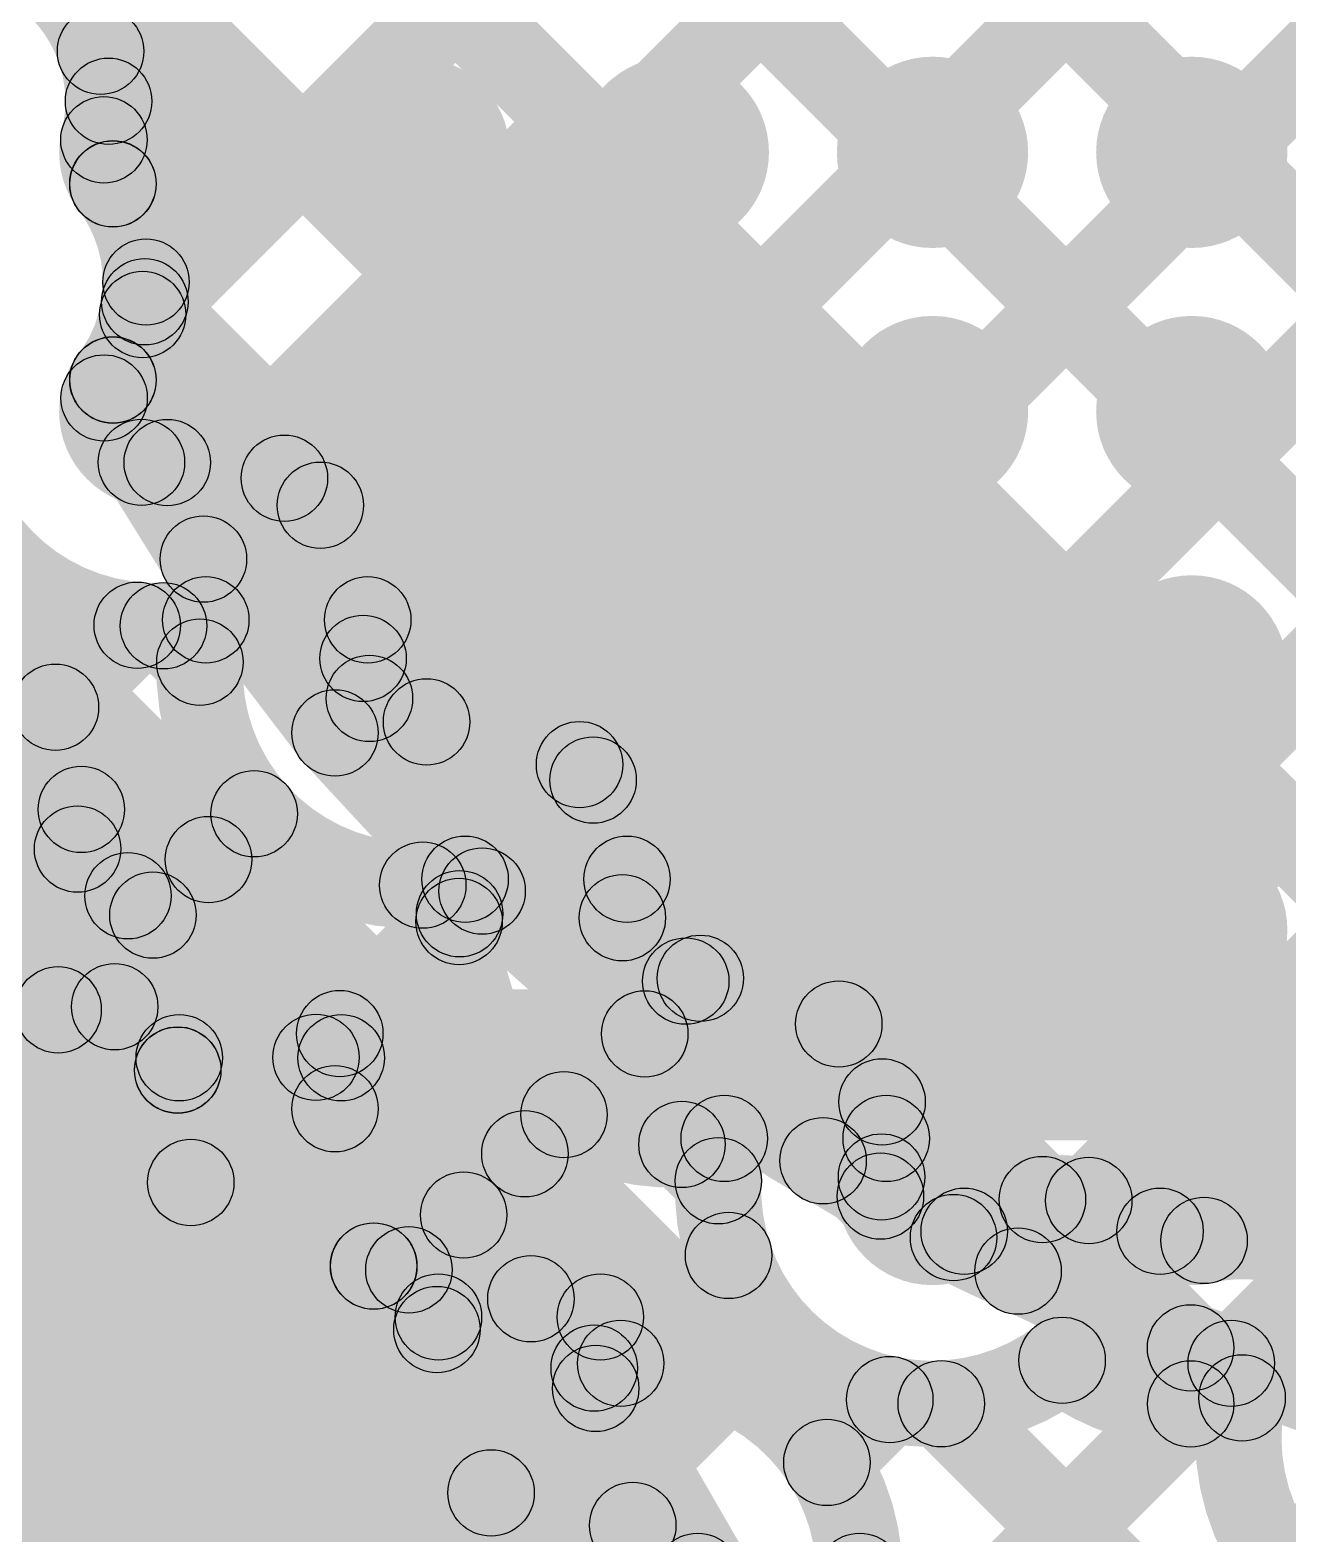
# Model space of a CAD drawing. Header units: millimetres. Extents: x -0.28 to 3.03, y -0.05 to 3.12.
# Drawn here: x 1.1991 to 1.3156, y 1.374 to 1.5133 of the extents above; entities that cross this region are included whole.
import ezdxf

# ---------------------------------------------------------------- set-up
doc = ezdxf.new("R2010")
doc.units = ezdxf.units.MM
doc.header["$MEASUREMENT"] = 0
for name, color, linetype in [('BottomLayer', 5, 'Continuous'), ('BottomPaste', 16, 'Continuous'), ('BottomSolder', 6, 'Continuous'), ('TopLayer', 1, 'Continuous'), ('TopOverlay', 2, 'Continuous'), ('ViaHoleLayer', 16, 'Continuous')]:
    doc.layers.add(name, color=color, linetype=linetype)

# ---------------------------------------------------------------- blocks, each defined once
blk = doc.blocks.new('2835_LED_B_9')
at = {"layer": 'BottomLayer'}
for points in [[(-0.06722, 0.04606), (-0.02037, 0.04606), (-0.02037, -0.04606), (-0.06722, -0.04606)], [(-0.00069, 0.04606), (0.08829, 0.04606), (0.08829, -0.04606), (-0.00069, -0.04606)]]:
    blk.add_hatch(color=5, dxfattribs=at).paths.add_polyline_path(points)
at = {"layer": 'BottomPaste'}
for points in [[(-0.06722, 0.04606), (-0.02037, 0.04606), (-0.02037, -0.04606), (-0.06722, -0.04606)], [(-0.00069, 0.04606), (0.08829, 0.04606), (0.08829, -0.04606), (-0.00069, -0.04606)]]:
    blk.add_hatch(color=16, dxfattribs=at).paths.add_polyline_path(points)
at = {"layer": 'BottomSolder'}
for points in [[(-0.07122, 0.05006), (-0.01637, 0.05006), (-0.01637, -0.05006), (-0.07122, -0.05006)], [(-0.00469, 0.05006), (0.09229, 0.05006), (0.09229, -0.05006), (-0.00469, -0.05006)]]:
    blk.add_hatch(color=6, dxfattribs=at).paths.add_polyline_path(points)

msp = doc.modelspace()

# ---------------------------------------------------------------- hatches: boundary and pattern name
at = {"layer": 'BottomLayer'}
for points in [[(1.20848, 1.50849), (1.20282, 1.51414), (1.43802, 1.74933), (1.44367, 1.74368)], [(1.21238, 1.4841), (1.20672, 1.48976), (1.46179, 1.74483), (1.46745, 1.73917)], [(1.21801, 1.46145), (1.21236, 1.46711), (1.48754, 1.74229), (1.49319, 1.73663)], [(1.2302, 1.44535), (1.22454, 1.45101), (1.50364, 1.7301), (1.50929, 1.72444)], [(1.2302, 1.44535), (1.22454, 1.45101), (1.50364, 1.7301), (1.50929, 1.72444)], [(1.24383, 1.4307), (1.23817, 1.43635), (1.51829, 1.71647), (1.52395, 1.71081)], [(1.25889, 1.41748), (1.25324, 1.42313), (1.53151, 1.70141), (1.53717, 1.69575)], [(1.27542, 1.40572), (1.26976, 1.41137), (1.54327, 1.68488), (1.54892, 1.67922)], [(1.29348, 1.3955), (1.28783, 1.40115), (1.54527, 1.6586), (1.55093, 1.65294)], [(1.31323, 1.38696), (1.30757, 1.39262), (1.55097, 1.63601), (1.55662, 1.63035)], [(1.18412, 1.62122), (1.18978, 1.62687), (1.43029, 1.38636), (1.42463, 1.3807)], [(1.17964, 1.59741), (1.1853, 1.60306), (1.40648, 1.38188), (1.40082, 1.37623)], [(1.17927, 1.5695), (1.18492, 1.57516), (1.37709, 1.38299), (1.37143, 1.37734)], [(1.1828, 1.53769), (1.18845, 1.54334), (1.34694, 1.38485), (1.34129, 1.3792)], [(1.20692, 1.48528), (1.21257, 1.49094), (1.30946, 1.39405), (1.30381, 1.38839)], [(1.11614, 1.46292), (1.1218, 1.46858), (1.28724, 1.30314), (1.28158, 1.29748)], [(1.16824, 1.43911), (1.17389, 1.44477), (1.27937, 1.33929), (1.27372, 1.33363)], [(1.20536, 1.43027), (1.21101, 1.43593), (1.24835, 1.3986), (1.24269, 1.39294)], [(0.94216, 1.15731), (0.9365, 1.16297), (1.20767, 1.43414), (1.21333, 1.42848)], [(0.95822, 1.14509), (0.95256, 1.15074), (1.22278, 1.42096), (1.22844, 1.41531)], [(0.95822, 1.14509), (0.95256, 1.15074), (1.22278, 1.42096), (1.22844, 1.41531)], [(0.96623, 1.12482), (0.96058, 1.13047), (1.23646, 1.40635), (1.24211, 1.4007)], [(0.98692, 1.11722), (0.98127, 1.12288), (1.24869, 1.3903), (1.25434, 1.38464)], [(1.31224, 1.35573), (1.30376, 1.36422), (1.32667, 1.38713), (1.33516, 1.37865)]]:
    msp.add_hatch(color=5, dxfattribs=at).paths.add_polyline_path(points)
h = msp.add_hatch(color=5, dxfattribs=at)
edge = h.paths.add_edge_path()
edge.add_arc((1.20565, 1.51131), 0.004, 0, 360)
h = msp.add_hatch(color=5, dxfattribs=at)
edge = h.paths.add_edge_path()
edge.add_arc((1.21067, 1.50195), 0.00886, 0, 360)
h = msp.add_hatch(color=5, dxfattribs=at)
edge = h.paths.add_edge_path()
edge.add_arc((1.20639, 1.50668), 0.004, 0, 360)
h = msp.add_hatch(color=5, dxfattribs=at)
edge = h.paths.add_edge_path()
edge.add_arc((1.20639, 1.50668), 0.004, 0, 360)
h = msp.add_hatch(color=5, dxfattribs=at)
edge = h.paths.add_edge_path()
edge.add_arc((1.20639, 1.50668), 0.004, 0, 360)
h = msp.add_hatch(color=5, dxfattribs=at)
edge = h.paths.add_edge_path()
edge.add_arc((1.20639, 1.50668), 0.004, 0, 360)
h = msp.add_hatch(color=5, dxfattribs=at)
edge = h.paths.add_edge_path()
edge.add_arc((1.23469, 1.50195), 0.00886, 0, 360)
h = msp.add_hatch(color=5, dxfattribs=at)
edge = h.paths.add_edge_path()
edge.add_arc((1.25871, 1.50195), 0.00886, 0, 360)
h = msp.add_hatch(color=5, dxfattribs=at)
edge = h.paths.add_edge_path()
edge.add_arc((1.28272, 1.50195), 0.00886, 0, 360)
h = msp.add_hatch(color=5, dxfattribs=at)
edge = h.paths.add_edge_path()
edge.add_arc((1.30674, 1.50195), 0.00886, 0, 360)
h = msp.add_hatch(color=5, dxfattribs=at)
edge = h.paths.add_edge_path()
edge.add_arc((1.20596, 1.50311), 0.004, 0, 360)
h = msp.add_hatch(color=5, dxfattribs=at)
edge = h.paths.add_edge_path()
edge.add_arc((1.20596, 1.50311), 0.004, 0, 360)
h = msp.add_hatch(color=5, dxfattribs=at)
edge = h.paths.add_edge_path()
edge.add_arc((1.20596, 1.50311), 0.004, 0, 360)
h = msp.add_hatch(color=5, dxfattribs=at)
edge = h.paths.add_edge_path()
edge.add_arc((1.20679, 1.49904), 0.004, 0, 360)
h = msp.add_hatch(color=5, dxfattribs=at)
edge = h.paths.add_edge_path()
edge.add_arc((1.20679, 1.49904), 0.004, 0, 360)
h = msp.add_hatch(color=5, dxfattribs=at)
edge = h.paths.add_edge_path()
edge.add_arc((1.2068, 1.49902), 0.004, 0, 360)
h = msp.add_hatch(color=5, dxfattribs=at)
edge = h.paths.add_edge_path()
edge.add_arc((1.20986, 1.48994), 0.004, 0, 360)
h = msp.add_hatch(color=5, dxfattribs=at)
edge = h.paths.add_edge_path()
edge.add_arc((1.20986, 1.48994), 0.004, 0, 360)
h = msp.add_hatch(color=5, dxfattribs=at)
edge = h.paths.add_edge_path()
edge.add_arc((1.20986, 1.48994), 0.004, 0, 360)
h = msp.add_hatch(color=5, dxfattribs=at)
edge = h.paths.add_edge_path()
edge.add_arc((1.20986, 1.48994), 0.004, 0, 360)
h = msp.add_hatch(color=5, dxfattribs=at)
edge = h.paths.add_edge_path()
edge.add_arc((1.20975, 1.48811), 0.004, 0, 360)
h = msp.add_hatch(color=5, dxfattribs=at)
edge = h.paths.add_edge_path()
edge.add_arc((1.20955, 1.48693), 0.004, 0, 360)
h = msp.add_hatch(color=5, dxfattribs=at)
edge = h.paths.add_edge_path()
edge.add_arc((1.21067, 1.47794), 0.00886, 0, 360)
h = msp.add_hatch(color=5, dxfattribs=at)
edge = h.paths.add_edge_path()
edge.add_arc((1.23469, 1.47794), 0.00886, 0, 360)
h = msp.add_hatch(color=5, dxfattribs=at)
edge = h.paths.add_edge_path()
edge.add_arc((1.25871, 1.47794), 0.00886, 0, 360)
h = msp.add_hatch(color=5, dxfattribs=at)
edge = h.paths.add_edge_path()
edge.add_arc((1.28272, 1.47794), 0.00886, 0, 360)
h = msp.add_hatch(color=5, dxfattribs=at)
edge = h.paths.add_edge_path()
edge.add_arc((1.30674, 1.47794), 0.00886, 0, 360)
h = msp.add_hatch(color=5, dxfattribs=at)
edge = h.paths.add_edge_path()
edge.add_arc((1.20679, 1.48085), 0.004, 0, 360)
h = msp.add_hatch(color=5, dxfattribs=at)
edge = h.paths.add_edge_path()
edge.add_arc((1.2068, 1.48087), 0.004, 0, 360)
h = msp.add_hatch(color=5, dxfattribs=at)
edge = h.paths.add_edge_path()
edge.add_arc((1.20598, 1.4792), 0.004, 0, 360)
h = msp.add_hatch(color=5, dxfattribs=at)
edge = h.paths.add_edge_path()
edge.add_arc((1.21518, 1.46428), 0.004, 0, 360)
h = msp.add_hatch(color=5, dxfattribs=at)
edge = h.paths.add_edge_path()
edge.add_arc((1.23469, 1.45392), 0.00886, 0, 360)
h = msp.add_hatch(color=5, dxfattribs=at)
edge = h.paths.add_edge_path()
edge.add_arc((1.25871, 1.45392), 0.00886, 0, 360)
h = msp.add_hatch(color=5, dxfattribs=at)
edge = h.paths.add_edge_path()
edge.add_arc((1.28272, 1.45392), 0.00886, 0, 360)
h = msp.add_hatch(color=5, dxfattribs=at)
edge = h.paths.add_edge_path()
edge.add_arc((1.30674, 1.45392), 0.00886, 0, 360)
h = msp.add_hatch(color=5, dxfattribs=at)
edge = h.paths.add_edge_path()
edge.add_arc((1.22737, 1.44818), 0.004, 0, 360)
h = msp.add_hatch(color=5, dxfattribs=at)
edge = h.paths.add_edge_path()
edge.add_arc((1.22737, 1.44818), 0.004, 0, 360)
h = msp.add_hatch(color=5, dxfattribs=at)
edge = h.paths.add_edge_path()
edge.add_arc((1.241, 1.43353), 0.004, 0, 360)
h = msp.add_hatch(color=5, dxfattribs=at)
edge = h.paths.add_edge_path()
edge.add_arc((1.25871, 1.42991), 0.00886, 0, 360)
h = msp.add_hatch(color=5, dxfattribs=at)
edge = h.paths.add_edge_path()
edge.add_arc((1.28272, 1.42991), 0.00886, 0, 360)
h = msp.add_hatch(color=5, dxfattribs=at)
edge = h.paths.add_edge_path()
edge.add_arc((1.30674, 1.42991), 0.00886, 0, 360)
h = msp.add_hatch(color=5, dxfattribs=at)
edge = h.paths.add_edge_path()
edge.add_arc((1.20819, 1.4331), 0.004, 0, 360)
h = msp.add_hatch(color=5, dxfattribs=at)
edge = h.paths.add_edge_path()
edge.add_arc((1.2105, 1.43131), 0.004, 0, 360)
h = msp.add_hatch(color=5, dxfattribs=at)
edge = h.paths.add_edge_path()
edge.add_arc((1.20808, 1.41809), 0.00886, 0, 360)
h = msp.add_hatch(color=5, dxfattribs=at)
edge = h.paths.add_edge_path()
edge.add_arc((1.25606, 1.4203), 0.004, 0, 360)
h = msp.add_hatch(color=5, dxfattribs=at)
edge = h.paths.add_edge_path()
edge.add_arc((1.22561, 1.41813), 0.004, 0, 360)
h = msp.add_hatch(color=5, dxfattribs=at)
edge = h.paths.add_edge_path()
edge.add_arc((1.22561, 1.41813), 0.004, 0, 360)
h = msp.add_hatch(color=5, dxfattribs=at)
edge = h.paths.add_edge_path()
edge.add_arc((1.28272, 1.40589), 0.00886, 0, 360)
h = msp.add_hatch(color=5, dxfattribs=at)
edge = h.paths.add_edge_path()
edge.add_arc((1.30674, 1.40589), 0.00886, 0, 360)
h = msp.add_hatch(color=5, dxfattribs=at)
edge = h.paths.add_edge_path()
edge.add_arc((1.27259, 1.40855), 0.004, 0, 360)
h = msp.add_hatch(color=5, dxfattribs=at)
edge = h.paths.add_edge_path()
edge.add_arc((1.23929, 1.40353), 0.004, 0, 360)
h = msp.add_hatch(color=5, dxfattribs=at)
edge = h.paths.add_edge_path()
edge.add_arc((1.20808, 1.39408), 0.00886, 0, 360)
h = msp.add_hatch(color=5, dxfattribs=at)
edge = h.paths.add_edge_path()
edge.add_arc((1.23209, 1.39408), 0.00886, 0, 360)
h = msp.add_hatch(color=5, dxfattribs=at)
edge = h.paths.add_edge_path()
edge.add_arc((1.29065, 1.39833), 0.004, 0, 360)
h = msp.add_hatch(color=5, dxfattribs=at)
edge = h.paths.add_edge_path()
edge.add_arc((1.24552, 1.39577), 0.004, 0, 360)
h = msp.add_hatch(color=5, dxfattribs=at)
edge = h.paths.add_edge_path()
edge.add_arc((1.30663, 1.39122), 0.004, 0, 360)
h = msp.add_hatch(color=5, dxfattribs=at)
edge = h.paths.add_edge_path()
edge.add_arc((1.3104, 1.38979), 0.004, 0, 360)
h = msp.add_hatch(color=5, dxfattribs=at)
edge = h.paths.add_edge_path()
edge.add_arc((1.25152, 1.38747), 0.004, 0, 360)
h = msp.add_hatch(color=5, dxfattribs=at)
edge = h.paths.add_edge_path()
edge.add_arc((1.20808, 1.37006), 0.00886, 0, 360)
h = msp.add_hatch(color=5, dxfattribs=at)
edge = h.paths.add_edge_path()
edge.add_arc((1.23209, 1.37006), 0.00886, 0, 360)
h = msp.add_hatch(color=5, dxfattribs=at)
edge = h.paths.add_edge_path()
edge.add_arc((1.25611, 1.37006), 0.00886, 0, 360)
at = {"layer": 'TopLayer'}
for points in [[(1.20848, 1.50849), (1.20282, 1.51414), (1.43802, 1.74933), (1.44367, 1.74368)], [(1.21238, 1.4841), (1.20672, 1.48976), (1.46179, 1.74483), (1.46745, 1.73917)], [(1.2255, 1.46894), (1.21985, 1.4746), (1.47846, 1.73321), (1.48411, 1.72755)], [(1.23339, 1.44854), (1.22773, 1.45419), (1.49867, 1.72514), (1.50433, 1.71948)], [(1.23339, 1.44854), (1.22773, 1.45419), (1.49867, 1.72514), (1.50433, 1.71948)], [(1.25411, 1.44098), (1.24846, 1.44664), (1.50624, 1.70442), (1.5119, 1.69877)], [(1.26404, 1.42262), (1.25838, 1.42828), (1.52476, 1.69466), (1.53042, 1.689)], [(1.28088, 1.41117), (1.27522, 1.41683), (1.53599, 1.67761), (1.54165, 1.67195)], [(1.30003, 1.40204), (1.29437, 1.4077), (1.54527, 1.6586), (1.55093, 1.65294)], [(1.18412, 1.62122), (1.18978, 1.62687), (1.43029, 1.38636), (1.42463, 1.3807)], [(1.17964, 1.59741), (1.1853, 1.60306), (1.40648, 1.38188), (1.40082, 1.37623)], [(1.17927, 1.5695), (1.18492, 1.57516), (1.37709, 1.38299), (1.37143, 1.37734)], [(1.1828, 1.53769), (1.18845, 1.54334), (1.34694, 1.38485), (1.34129, 1.3792)], [(1.20692, 1.48528), (1.21257, 1.49094), (1.29572, 1.40779), (1.29007, 1.40213)], [(1.11614, 1.46292), (1.1218, 1.46858), (1.28724, 1.30314), (1.28158, 1.29748)], [(1.20429, 1.44773), (1.19864, 1.45339), (1.20622, 1.46097), (1.21188, 1.45532)], [(1.20865, 1.45527), (1.21431, 1.46092), (1.21768, 1.45756), (1.21202, 1.4519)], [(1.16824, 1.43911), (1.17389, 1.44477), (1.25991, 1.35875), (1.25425, 1.3531)], [(1.21847, 1.43363), (1.21282, 1.43928), (1.21705, 1.44352), (1.22271, 1.43786)], [(1.23267, 1.43125), (1.23832, 1.43691), (1.24169, 1.43354), (1.23604, 1.42788)], [(1.23064, 1.41751), (1.22498, 1.42316), (1.23608, 1.43426), (1.24173, 1.4286)], [(0.94216, 1.15731), (0.9365, 1.16297), (1.1989, 1.42536), (1.20455, 1.4197)], [(1.24779, 1.40637), (1.24213, 1.41203), (1.24575, 1.41565), (1.25141, 1.40999)], [(1.25668, 1.40724), (1.26234, 1.41289), (1.26571, 1.40952), (1.26005, 1.40387)], [(0.95822, 1.14509), (0.95256, 1.15074), (1.21118, 1.40936), (1.21684, 1.40371)], [(0.95822, 1.14509), (0.95256, 1.15074), (1.21118, 1.40936), (1.21684, 1.40371)], [(1.25666, 1.38696), (1.25101, 1.39262), (1.261, 1.40261), (1.26665, 1.39695)], [(0.96623, 1.12482), (0.96058, 1.13047), (1.23138, 1.40128), (1.23704, 1.39562)], [(1.27577, 1.37778), (1.27011, 1.38344), (1.27593, 1.38926), (1.28159, 1.3836)], [(1.27723, 1.35096), (1.27157, 1.35661), (1.30382, 1.38886), (1.30947, 1.3832)], [(1.2807, 1.38322), (1.28636, 1.38888), (1.49222, 1.18301), (1.48656, 1.17735)], [(0.98692, 1.11722), (0.98127, 1.12288), (1.239, 1.38061), (1.24466, 1.37496)]]:
    msp.add_hatch(color=1, dxfattribs=at).paths.add_polyline_path(points)
h = msp.add_hatch(color=1, dxfattribs=at)
edge = h.paths.add_edge_path()
edge.add_arc((1.20565, 1.51131), 0.004, 0, 360)
h = msp.add_hatch(color=1, dxfattribs=at)
edge = h.paths.add_edge_path()
edge.add_arc((1.21067, 1.50195), 0.00886, 0, 360)
h = msp.add_hatch(color=1, dxfattribs=at)
edge = h.paths.add_edge_path()
edge.add_arc((1.20639, 1.50668), 0.004, 0, 360)
h = msp.add_hatch(color=1, dxfattribs=at)
edge = h.paths.add_edge_path()
edge.add_arc((1.20639, 1.50668), 0.004, 0, 360)
h = msp.add_hatch(color=1, dxfattribs=at)
edge = h.paths.add_edge_path()
edge.add_arc((1.20639, 1.50668), 0.004, 0, 360)
h = msp.add_hatch(color=1, dxfattribs=at)
edge = h.paths.add_edge_path()
edge.add_arc((1.20639, 1.50668), 0.004, 0, 360)
h = msp.add_hatch(color=1, dxfattribs=at)
edge = h.paths.add_edge_path()
edge.add_arc((1.23469, 1.50195), 0.00886, 0, 360)
h = msp.add_hatch(color=1, dxfattribs=at)
edge = h.paths.add_edge_path()
edge.add_arc((1.25871, 1.50195), 0.00886, 0, 360)
h = msp.add_hatch(color=1, dxfattribs=at)
edge = h.paths.add_edge_path()
edge.add_arc((1.28272, 1.50195), 0.00886, 0, 360)
h = msp.add_hatch(color=1, dxfattribs=at)
edge = h.paths.add_edge_path()
edge.add_arc((1.30674, 1.50195), 0.00886, 0, 360)
h = msp.add_hatch(color=1, dxfattribs=at)
edge = h.paths.add_edge_path()
edge.add_arc((1.20596, 1.50311), 0.004, 0, 360)
h = msp.add_hatch(color=1, dxfattribs=at)
edge = h.paths.add_edge_path()
edge.add_arc((1.20596, 1.50311), 0.004, 0, 360)
h = msp.add_hatch(color=1, dxfattribs=at)
edge = h.paths.add_edge_path()
edge.add_arc((1.20596, 1.50311), 0.004, 0, 360)
h = msp.add_hatch(color=1, dxfattribs=at)
edge = h.paths.add_edge_path()
edge.add_arc((1.20679, 1.49904), 0.004, 0, 360)
h = msp.add_hatch(color=1, dxfattribs=at)
edge = h.paths.add_edge_path()
edge.add_arc((1.20679, 1.49904), 0.004, 0, 360)
h = msp.add_hatch(color=1, dxfattribs=at)
edge = h.paths.add_edge_path()
edge.add_arc((1.2068, 1.49902), 0.004, 0, 360)
h = msp.add_hatch(color=1, dxfattribs=at)
edge = h.paths.add_edge_path()
edge.add_arc((1.20986, 1.48994), 0.004, 0, 360)
h = msp.add_hatch(color=1, dxfattribs=at)
edge = h.paths.add_edge_path()
edge.add_arc((1.20986, 1.48994), 0.004, 0, 360)
h = msp.add_hatch(color=1, dxfattribs=at)
edge = h.paths.add_edge_path()
edge.add_arc((1.20986, 1.48994), 0.004, 0, 360)
h = msp.add_hatch(color=1, dxfattribs=at)
edge = h.paths.add_edge_path()
edge.add_arc((1.20986, 1.48994), 0.004, 0, 360)
h = msp.add_hatch(color=1, dxfattribs=at)
edge = h.paths.add_edge_path()
edge.add_arc((1.20975, 1.48811), 0.004, 0, 360)
h = msp.add_hatch(color=1, dxfattribs=at)
edge = h.paths.add_edge_path()
edge.add_arc((1.20955, 1.48693), 0.004, 0, 360)
h = msp.add_hatch(color=1, dxfattribs=at)
edge = h.paths.add_edge_path()
edge.add_arc((1.21067, 1.47794), 0.00886, 0, 360)
h = msp.add_hatch(color=1, dxfattribs=at)
edge = h.paths.add_edge_path()
edge.add_arc((1.23469, 1.47794), 0.00886, 0, 360)
h = msp.add_hatch(color=1, dxfattribs=at)
edge = h.paths.add_edge_path()
edge.add_arc((1.25871, 1.47794), 0.00886, 0, 360)
h = msp.add_hatch(color=1, dxfattribs=at)
edge = h.paths.add_edge_path()
edge.add_arc((1.28272, 1.47794), 0.00886, 0, 360)
h = msp.add_hatch(color=1, dxfattribs=at)
edge = h.paths.add_edge_path()
edge.add_arc((1.30674, 1.47794), 0.00886, 0, 360)
h = msp.add_hatch(color=1, dxfattribs=at)
edge = h.paths.add_edge_path()
edge.add_arc((1.20679, 1.48085), 0.004, 0, 360)
h = msp.add_hatch(color=1, dxfattribs=at)
edge = h.paths.add_edge_path()
edge.add_arc((1.2068, 1.48087), 0.004, 0, 360)
h = msp.add_hatch(color=1, dxfattribs=at)
edge = h.paths.add_edge_path()
edge.add_arc((1.20598, 1.4792), 0.004, 0, 360)
h = msp.add_hatch(color=1, dxfattribs=at)
edge = h.paths.add_edge_path()
edge.add_arc((1.20944, 1.47324), 0.004, 0, 360)
h = msp.add_hatch(color=1, dxfattribs=at)
edge = h.paths.add_edge_path()
edge.add_arc((1.21183, 1.47322), 0.004, 0, 360)
h = msp.add_hatch(color=1, dxfattribs=at)
edge = h.paths.add_edge_path()
edge.add_arc((1.22268, 1.47177), 0.004, 0, 360)
h = msp.add_hatch(color=1, dxfattribs=at)
edge = h.paths.add_edge_path()
edge.add_arc((1.22601, 1.46926), 0.004, 0, 360)
h = msp.add_hatch(color=1, dxfattribs=at)
edge = h.paths.add_edge_path()
edge.add_arc((1.22601, 1.46926), 0.004, 0, 360)
h = msp.add_hatch(color=1, dxfattribs=at)
edge = h.paths.add_edge_path()
edge.add_arc((1.22601, 1.46926), 0.004, 0, 360)
h = msp.add_hatch(color=1, dxfattribs=at)
edge = h.paths.add_edge_path()
edge.add_arc((1.2154, 1.45865), 0.004, 0, 360)
h = msp.add_hatch(color=1, dxfattribs=at)
edge = h.paths.add_edge_path()
edge.add_arc((1.2154, 1.45865), 0.004, 0, 360)
h = msp.add_hatch(color=1, dxfattribs=at)
edge = h.paths.add_edge_path()
edge.add_arc((1.23469, 1.45392), 0.00886, 0, 360)
h = msp.add_hatch(color=1, dxfattribs=at)
edge = h.paths.add_edge_path()
edge.add_arc((1.2304, 1.45865), 0.004, 0, 360)
h = msp.add_hatch(color=1, dxfattribs=at)
edge = h.paths.add_edge_path()
edge.add_arc((1.2304, 1.45865), 0.004, 0, 360)
h = msp.add_hatch(color=1, dxfattribs=at)
edge = h.paths.add_edge_path()
edge.add_arc((1.2304, 1.45865), 0.004, 0, 360)
h = msp.add_hatch(color=1, dxfattribs=at)
edge = h.paths.add_edge_path()
edge.add_arc((1.2304, 1.45865), 0.004, 0, 360)
h = msp.add_hatch(color=1, dxfattribs=at)
edge = h.paths.add_edge_path()
edge.add_arc((1.25871, 1.45392), 0.00886, 0, 360)
h = msp.add_hatch(color=1, dxfattribs=at)
edge = h.paths.add_edge_path()
edge.add_arc((1.28272, 1.45392), 0.00886, 0, 360)
h = msp.add_hatch(color=1, dxfattribs=at)
edge = h.paths.add_edge_path()
edge.add_arc((1.30674, 1.45392), 0.00886, 0, 360)
h = msp.add_hatch(color=1, dxfattribs=at)
edge = h.paths.add_edge_path()
edge.add_arc((1.20905, 1.45815), 0.004, 0, 360)
h = msp.add_hatch(color=1, dxfattribs=at)
edge = h.paths.add_edge_path()
edge.add_arc((1.21148, 1.4581), 0.004, 0, 360)
h = msp.add_hatch(color=1, dxfattribs=at)
edge = h.paths.add_edge_path()
edge.add_arc((1.21485, 1.45473), 0.004, 0, 360)
h = msp.add_hatch(color=1, dxfattribs=at)
edge = h.paths.add_edge_path()
edge.add_arc((1.22997, 1.45508), 0.004, 0, 360)
h = msp.add_hatch(color=1, dxfattribs=at)
edge = h.paths.add_edge_path()
edge.add_arc((1.22997, 1.45508), 0.004, 0, 360)
h = msp.add_hatch(color=1, dxfattribs=at)
edge = h.paths.add_edge_path()
edge.add_arc((1.22997, 1.45508), 0.004, 0, 360)
h = msp.add_hatch(color=1, dxfattribs=at)
edge = h.paths.add_edge_path()
edge.add_arc((1.20147, 1.45056), 0.004, 0, 360)
h = msp.add_hatch(color=1, dxfattribs=at)
edge = h.paths.add_edge_path()
edge.add_arc((1.23056, 1.45137), 0.004, 0, 360)
h = msp.add_hatch(color=1, dxfattribs=at)
edge = h.paths.add_edge_path()
edge.add_arc((1.23056, 1.45137), 0.004, 0, 360)
h = msp.add_hatch(color=1, dxfattribs=at)
edge = h.paths.add_edge_path()
edge.add_arc((1.23585, 1.4492), 0.004, 0, 360)
h = msp.add_hatch(color=1, dxfattribs=at)
edge = h.paths.add_edge_path()
edge.add_arc((1.23585, 1.4492), 0.004, 0, 360)
h = msp.add_hatch(color=1, dxfattribs=at)
edge = h.paths.add_edge_path()
edge.add_arc((1.23585, 1.4492), 0.004, 0, 360)
h = msp.add_hatch(color=1, dxfattribs=at)
edge = h.paths.add_edge_path()
edge.add_arc((1.25002, 1.44524), 0.004, 0, 360)
h = msp.add_hatch(color=1, dxfattribs=at)
edge = h.paths.add_edge_path()
edge.add_arc((1.25002, 1.44524), 0.004, 0, 360)
h = msp.add_hatch(color=1, dxfattribs=at)
edge = h.paths.add_edge_path()
edge.add_arc((1.25002, 1.44524), 0.004, 0, 360)
h = msp.add_hatch(color=1, dxfattribs=at)
edge = h.paths.add_edge_path()
edge.add_arc((1.25002, 1.44524), 0.004, 0, 360)
h = msp.add_hatch(color=1, dxfattribs=at)
edge = h.paths.add_edge_path()
edge.add_arc((1.25128, 1.44381), 0.004, 0, 360)
h = msp.add_hatch(color=1, dxfattribs=at)
edge = h.paths.add_edge_path()
edge.add_arc((1.20387, 1.44109), 0.004, 0, 360)
h = msp.add_hatch(color=1, dxfattribs=at)
edge = h.paths.add_edge_path()
edge.add_arc((1.20387, 1.44109), 0.004, 0, 360)
h = msp.add_hatch(color=1, dxfattribs=at)
edge = h.paths.add_edge_path()
edge.add_arc((1.21988, 1.44069), 0.004, 0, 360)
h = msp.add_hatch(color=1, dxfattribs=at)
edge = h.paths.add_edge_path()
edge.add_arc((1.20352, 1.43742), 0.004, 0, 360)
h = msp.add_hatch(color=1, dxfattribs=at)
edge = h.paths.add_edge_path()
edge.add_arc((1.20352, 1.43742), 0.004, 0, 360)
h = msp.add_hatch(color=1, dxfattribs=at)
edge = h.paths.add_edge_path()
edge.add_arc((1.21565, 1.43645), 0.004, 0, 360)
h = msp.add_hatch(color=1, dxfattribs=at)
edge = h.paths.add_edge_path()
edge.add_arc((1.2355, 1.43408), 0.004, 0, 360)
h = msp.add_hatch(color=1, dxfattribs=at)
edge = h.paths.add_edge_path()
edge.add_arc((1.23942, 1.43463), 0.004, 0, 360)
h = msp.add_hatch(color=1, dxfattribs=at)
edge = h.paths.add_edge_path()
edge.add_arc((1.23942, 1.43463), 0.004, 0, 360)
h = msp.add_hatch(color=1, dxfattribs=at)
edge = h.paths.add_edge_path()
edge.add_arc((1.25871, 1.42991), 0.00886, 0, 360)
h = msp.add_hatch(color=1, dxfattribs=at)
edge = h.paths.add_edge_path()
edge.add_arc((1.25442, 1.43463), 0.004, 0, 360)
h = msp.add_hatch(color=1, dxfattribs=at)
edge = h.paths.add_edge_path()
edge.add_arc((1.25442, 1.43463), 0.004, 0, 360)
h = msp.add_hatch(color=1, dxfattribs=at)
edge = h.paths.add_edge_path()
edge.add_arc((1.25442, 1.43463), 0.004, 0, 360)
h = msp.add_hatch(color=1, dxfattribs=at)
edge = h.paths.add_edge_path()
edge.add_arc((1.28272, 1.42991), 0.00886, 0, 360)
h = msp.add_hatch(color=1, dxfattribs=at)
edge = h.paths.add_edge_path()
edge.add_arc((1.30674, 1.42991), 0.00886, 0, 360)
h = msp.add_hatch(color=1, dxfattribs=at)
edge = h.paths.add_edge_path()
edge.add_arc((1.23886, 1.43071), 0.004, 0, 360)
h = msp.add_hatch(color=1, dxfattribs=at)
edge = h.paths.add_edge_path()
edge.add_arc((1.23891, 1.43143), 0.004, 0, 360)
h = msp.add_hatch(color=1, dxfattribs=at)
edge = h.paths.add_edge_path()
edge.add_arc((1.25399, 1.43106), 0.004, 0, 360)
h = msp.add_hatch(color=1, dxfattribs=at)
edge = h.paths.add_edge_path()
edge.add_arc((1.25399, 1.43106), 0.004, 0, 360)
h = msp.add_hatch(color=1, dxfattribs=at)
edge = h.paths.add_edge_path()
edge.add_arc((1.25986, 1.42519), 0.004, 0, 360)
h = msp.add_hatch(color=1, dxfattribs=at)
edge = h.paths.add_edge_path()
edge.add_arc((1.25986, 1.42519), 0.004, 0, 360)
h = msp.add_hatch(color=1, dxfattribs=at)
edge = h.paths.add_edge_path()
edge.add_arc((1.26121, 1.42545), 0.004, 0, 360)
h = msp.add_hatch(color=1, dxfattribs=at)
edge = h.paths.add_edge_path()
edge.add_arc((1.20172, 1.42253), 0.004, 0, 360)
h = msp.add_hatch(color=1, dxfattribs=at)
edge = h.paths.add_edge_path()
edge.add_arc((1.20808, 1.41809), 0.00886, 0, 360)
h = msp.add_hatch(color=1, dxfattribs=at)
edge = h.paths.add_edge_path()
edge.add_arc((1.20696, 1.42282), 0.004, 0, 360)
h = msp.add_hatch(color=1, dxfattribs=at)
edge = h.paths.add_edge_path()
edge.add_arc((1.20696, 1.42282), 0.004, 0, 360)
h = msp.add_hatch(color=1, dxfattribs=at)
edge = h.paths.add_edge_path()
edge.add_arc((1.20696, 1.42282), 0.004, 0, 360)
h = msp.add_hatch(color=1, dxfattribs=at)
edge = h.paths.add_edge_path()
edge.add_arc((1.27404, 1.42122), 0.004, 0, 360)
h = msp.add_hatch(color=1, dxfattribs=at)
edge = h.paths.add_edge_path()
edge.add_arc((1.27404, 1.42122), 0.004, 0, 360)
h = msp.add_hatch(color=1, dxfattribs=at)
edge = h.paths.add_edge_path()
edge.add_arc((1.27404, 1.42122), 0.004, 0, 360)
h = msp.add_hatch(color=1, dxfattribs=at)
edge = h.paths.add_edge_path()
edge.add_arc((1.22781, 1.42033), 0.004, 0, 360)
h = msp.add_hatch(color=1, dxfattribs=at)
edge = h.paths.add_edge_path()
edge.add_arc((1.21294, 1.41809), 0.004, 0, 360)
h = msp.add_hatch(color=1, dxfattribs=at)
edge = h.paths.add_edge_path()
edge.add_arc((1.22794, 1.41809), 0.004, 0, 360)
h = msp.add_hatch(color=1, dxfattribs=at)
edge = h.paths.add_edge_path()
edge.add_arc((1.22794, 1.41809), 0.004, 0, 360)
h = msp.add_hatch(color=1, dxfattribs=at)
edge = h.paths.add_edge_path()
edge.add_arc((1.2128, 1.41696), 0.004, 0, 360)
h = msp.add_hatch(color=1, dxfattribs=at)
edge = h.paths.add_edge_path()
edge.add_arc((1.2128, 1.41694), 0.004, 0, 360)
h = msp.add_hatch(color=1, dxfattribs=at)
edge = h.paths.add_edge_path()
edge.add_arc((1.27805, 1.414), 0.004, 0, 360)
h = msp.add_hatch(color=1, dxfattribs=at)
edge = h.paths.add_edge_path()
edge.add_arc((1.22737, 1.41337), 0.004, 0, 360)
h = msp.add_hatch(color=1, dxfattribs=at)
edge = h.paths.add_edge_path()
edge.add_arc((1.22737, 1.41337), 0.004, 0, 360)
h = msp.add_hatch(color=1, dxfattribs=at)
edge = h.paths.add_edge_path()
edge.add_arc((1.24858, 1.41282), 0.004, 0, 360)
h = msp.add_hatch(color=1, dxfattribs=at)
edge = h.paths.add_edge_path()
edge.add_arc((1.25951, 1.41006), 0.004, 0, 360)
h = msp.add_hatch(color=1, dxfattribs=at)
edge = h.paths.add_edge_path()
edge.add_arc((1.26343, 1.41062), 0.004, 0, 360)
h = msp.add_hatch(color=1, dxfattribs=at)
edge = h.paths.add_edge_path()
edge.add_arc((1.26343, 1.41062), 0.004, 0, 360)
h = msp.add_hatch(color=1, dxfattribs=at)
edge = h.paths.add_edge_path()
edge.add_arc((1.28272, 1.40589), 0.00886, 0, 360)
h = msp.add_hatch(color=1, dxfattribs=at)
edge = h.paths.add_edge_path()
edge.add_arc((1.27843, 1.41062), 0.004, 0, 360)
h = msp.add_hatch(color=1, dxfattribs=at)
edge = h.paths.add_edge_path()
edge.add_arc((1.27843, 1.41062), 0.004, 0, 360)
h = msp.add_hatch(color=1, dxfattribs=at)
edge = h.paths.add_edge_path()
edge.add_arc((1.27843, 1.41062), 0.004, 0, 360)
h = msp.add_hatch(color=1, dxfattribs=at)
edge = h.paths.add_edge_path()
edge.add_arc((1.27843, 1.41062), 0.004, 0, 360)
h = msp.add_hatch(color=1, dxfattribs=at)
edge = h.paths.add_edge_path()
edge.add_arc((1.30674, 1.40589), 0.00886, 0, 360)
h = msp.add_hatch(color=1, dxfattribs=at)
edge = h.paths.add_edge_path()
edge.add_arc((1.24496, 1.4092), 0.004, 0, 360)
h = msp.add_hatch(color=1, dxfattribs=at)
edge = h.paths.add_edge_path()
edge.add_arc((1.278, 1.40705), 0.004, 0, 360)
h = msp.add_hatch(color=1, dxfattribs=at)
edge = h.paths.add_edge_path()
edge.add_arc((1.278, 1.40705), 0.004, 0, 360)
h = msp.add_hatch(color=1, dxfattribs=at)
edge = h.paths.add_edge_path()
edge.add_arc((1.21401, 1.40654), 0.004, 0, 360)
h = msp.add_hatch(color=1, dxfattribs=at)
edge = h.paths.add_edge_path()
edge.add_arc((1.21401, 1.40654), 0.004, 0, 360)
h = msp.add_hatch(color=1, dxfattribs=at)
edge = h.paths.add_edge_path()
edge.add_arc((1.26288, 1.4067), 0.004, 0, 360)
h = msp.add_hatch(color=1, dxfattribs=at)
edge = h.paths.add_edge_path()
edge.add_arc((1.2779, 1.40528), 0.004, 0, 360)
h = msp.add_hatch(color=1, dxfattribs=at)
edge = h.paths.add_edge_path()
edge.add_arc((1.2929, 1.40496), 0.004, 0, 360)
h = msp.add_hatch(color=1, dxfattribs=at)
edge = h.paths.add_edge_path()
edge.add_arc((1.2972, 1.40487), 0.004, 0, 360)
h = msp.add_hatch(color=1, dxfattribs=at)
edge = h.paths.add_edge_path()
edge.add_arc((1.28467, 1.40144), 0.004, 0, 360)
h = msp.add_hatch(color=1, dxfattribs=at)
edge = h.paths.add_edge_path()
edge.add_arc((1.28566, 1.40202), 0.004, 0, 360)
h = msp.add_hatch(color=1, dxfattribs=at)
edge = h.paths.add_edge_path()
edge.add_arc((1.28566, 1.40202), 0.004, 0, 360)
h = msp.add_hatch(color=1, dxfattribs=at)
edge = h.paths.add_edge_path()
edge.add_arc((1.3038, 1.40202), 0.004, 0, 360)
h = msp.add_hatch(color=1, dxfattribs=at)
edge = h.paths.add_edge_path()
edge.add_arc((1.3038, 1.40202), 0.004, 0, 360)
h = msp.add_hatch(color=1, dxfattribs=at)
edge = h.paths.add_edge_path()
edge.add_arc((1.3038, 1.40202), 0.004, 0, 360)
h = msp.add_hatch(color=1, dxfattribs=at)
edge = h.paths.add_edge_path()
edge.add_arc((1.30788, 1.40117), 0.004, 0, 360)
h = msp.add_hatch(color=1, dxfattribs=at)
edge = h.paths.add_edge_path()
edge.add_arc((1.30788, 1.40117), 0.004, 0, 360)
h = msp.add_hatch(color=1, dxfattribs=at)
edge = h.paths.add_edge_path()
edge.add_arc((1.30788, 1.40117), 0.004, 0, 360)
h = msp.add_hatch(color=1, dxfattribs=at)
edge = h.paths.add_edge_path()
edge.add_arc((1.20808, 1.39408), 0.00886, 0, 360)
h = msp.add_hatch(color=1, dxfattribs=at)
edge = h.paths.add_edge_path()
edge.add_arc((1.23209, 1.39408), 0.00886, 0, 360)
h = msp.add_hatch(color=1, dxfattribs=at)
edge = h.paths.add_edge_path()
edge.add_arc((1.23094, 1.3988), 0.004, 0, 360)
h = msp.add_hatch(color=1, dxfattribs=at)
edge = h.paths.add_edge_path()
edge.add_arc((1.23096, 1.3988), 0.004, 0, 360)
h = msp.add_hatch(color=1, dxfattribs=at)
edge = h.paths.add_edge_path()
edge.add_arc((1.23096, 1.3988), 0.004, 0, 360)
h = msp.add_hatch(color=1, dxfattribs=at)
edge = h.paths.add_edge_path()
edge.add_arc((1.26383, 1.39978), 0.004, 0, 360)
h = msp.add_hatch(color=1, dxfattribs=at)
edge = h.paths.add_edge_path()
edge.add_arc((1.23421, 1.39845), 0.004, 0, 360)
h = msp.add_hatch(color=1, dxfattribs=at)
edge = h.paths.add_edge_path()
edge.add_arc((1.23695, 1.39408), 0.004, 0, 360)
h = msp.add_hatch(color=1, dxfattribs=at)
edge = h.paths.add_edge_path()
edge.add_arc((1.25195, 1.39408), 0.004, 0, 360)
h = msp.add_hatch(color=1, dxfattribs=at)
edge = h.paths.add_edge_path()
edge.add_arc((1.25195, 1.39408), 0.004, 0, 360)
h = msp.add_hatch(color=1, dxfattribs=at)
edge = h.paths.add_edge_path()
edge.add_arc((1.23681, 1.39292), 0.004, 0, 360)
h = msp.add_hatch(color=1, dxfattribs=at)
edge = h.paths.add_edge_path()
edge.add_arc((1.23681, 1.39292), 0.004, 0, 360)
h = msp.add_hatch(color=1, dxfattribs=at)
edge = h.paths.add_edge_path()
edge.add_arc((1.25138, 1.38935), 0.004, 0, 360)
h = msp.add_hatch(color=1, dxfattribs=at)
edge = h.paths.add_edge_path()
edge.add_arc((1.25138, 1.38935), 0.004, 0, 360)
h = msp.add_hatch(color=1, dxfattribs=at)
edge = h.paths.add_edge_path()
edge.add_arc((1.25383, 1.38979), 0.004, 0, 360)
h = msp.add_hatch(color=1, dxfattribs=at)
edge = h.paths.add_edge_path()
edge.add_arc((1.29473, 1.39007), 0.004, 0, 360)
h = msp.add_hatch(color=1, dxfattribs=at)
edge = h.paths.add_edge_path()
edge.add_arc((1.29473, 1.39007), 0.004, 0, 360)
h = msp.add_hatch(color=1, dxfattribs=at)
edge = h.paths.add_edge_path()
edge.add_arc((1.27876, 1.38643), 0.004, 0, 360)
h = msp.add_hatch(color=1, dxfattribs=at)
edge = h.paths.add_edge_path()
edge.add_arc((1.3114, 1.38659), 0.004, 0, 360)
h = msp.add_hatch(color=1, dxfattribs=at)
edge = h.paths.add_edge_path()
edge.add_arc((1.3114, 1.38659), 0.004, 0, 360)
h = msp.add_hatch(color=1, dxfattribs=at)
edge = h.paths.add_edge_path()
edge.add_arc((1.28353, 1.38605), 0.004, 0, 360)
h = msp.add_hatch(color=1, dxfattribs=at)
edge = h.paths.add_edge_path()
edge.add_arc((1.30664, 1.38603), 0.004, 0, 360)
h = msp.add_hatch(color=1, dxfattribs=at)
edge = h.paths.add_edge_path()
edge.add_arc((1.27294, 1.38061), 0.004, 0, 360)
h = msp.add_hatch(color=1, dxfattribs=at)
edge = h.paths.add_edge_path()
edge.add_arc((1.24183, 1.37779), 0.004, 0, 360)
h = msp.add_hatch(color=1, dxfattribs=at)
edge = h.paths.add_edge_path()
edge.add_arc((1.20808, 1.37006), 0.00886, 0, 360)
h = msp.add_hatch(color=1, dxfattribs=at)
edge = h.paths.add_edge_path()
edge.add_arc((1.23209, 1.37006), 0.00886, 0, 360)
h = msp.add_hatch(color=1, dxfattribs=at)
edge = h.paths.add_edge_path()
edge.add_arc((1.25611, 1.37006), 0.00886, 0, 360)
h = msp.add_hatch(color=1, dxfattribs=at)
edge = h.paths.add_edge_path()
edge.add_arc((1.25495, 1.37478), 0.004, 0, 360)
h = msp.add_hatch(color=1, dxfattribs=at)
edge = h.paths.add_edge_path()
edge.add_arc((1.25495, 1.37478), 0.004, 0, 360)
h = msp.add_hatch(color=1, dxfattribs=at)
edge = h.paths.add_edge_path()
edge.add_arc((1.25495, 1.37478), 0.004, 0, 360)
h = msp.add_hatch(color=1, dxfattribs=at)
edge = h.paths.add_edge_path()
edge.add_arc((1.26097, 1.37006), 0.004, 0, 360)
h = msp.add_hatch(color=1, dxfattribs=at)
edge = h.paths.add_edge_path()
edge.add_arc((1.26097, 1.37006), 0.004, 0, 360)
h = msp.add_hatch(color=1, dxfattribs=at)
edge = h.paths.add_edge_path()
edge.add_arc((1.27597, 1.37006), 0.004, 0, 360)
h = msp.add_hatch(color=1, dxfattribs=at)
edge = h.paths.add_edge_path()
edge.add_arc((1.27597, 1.37006), 0.004, 0, 360)
at = {"layer": 'TopOverlay'}
msp.add_hatch(color=2, dxfattribs=at).paths.add_polyline_path([(0.96343, 1.41043), (0.96343, 1.42443), (1.82857, 1.42443), (1.82857, 1.41043)])
at = {"layer": 'ViaHoleLayer'}
h = msp.add_hatch(color=16, dxfattribs=at)
edge = h.paths.add_edge_path()
edge.add_arc((1.21067, 1.50195), 0.00591, 0, 360)
h = msp.add_hatch(color=16, dxfattribs=at)
edge = h.paths.add_edge_path()
edge.add_arc((1.23469, 1.50195), 0.00591, 0, 360)
h = msp.add_hatch(color=16, dxfattribs=at)
edge = h.paths.add_edge_path()
edge.add_arc((1.25871, 1.50195), 0.00591, 0, 360)
h = msp.add_hatch(color=16, dxfattribs=at)
edge = h.paths.add_edge_path()
edge.add_arc((1.28272, 1.50195), 0.00591, 0, 360)
h = msp.add_hatch(color=16, dxfattribs=at)
edge = h.paths.add_edge_path()
edge.add_arc((1.30674, 1.50195), 0.00591, 0, 360)
h = msp.add_hatch(color=16, dxfattribs=at)
edge = h.paths.add_edge_path()
edge.add_arc((1.21067, 1.47794), 0.00591, 0, 360)
h = msp.add_hatch(color=16, dxfattribs=at)
edge = h.paths.add_edge_path()
edge.add_arc((1.23469, 1.47794), 0.00591, 0, 360)
h = msp.add_hatch(color=16, dxfattribs=at)
edge = h.paths.add_edge_path()
edge.add_arc((1.25871, 1.47794), 0.00591, 0, 360)
h = msp.add_hatch(color=16, dxfattribs=at)
edge = h.paths.add_edge_path()
edge.add_arc((1.28272, 1.47794), 0.00591, 0, 360)
h = msp.add_hatch(color=16, dxfattribs=at)
edge = h.paths.add_edge_path()
edge.add_arc((1.30674, 1.47794), 0.00591, 0, 360)
h = msp.add_hatch(color=16, dxfattribs=at)
edge = h.paths.add_edge_path()
edge.add_arc((1.23469, 1.45392), 0.00591, 0, 360)
h = msp.add_hatch(color=16, dxfattribs=at)
edge = h.paths.add_edge_path()
edge.add_arc((1.25871, 1.45392), 0.00591, 0, 360)
h = msp.add_hatch(color=16, dxfattribs=at)
edge = h.paths.add_edge_path()
edge.add_arc((1.28272, 1.45392), 0.00591, 0, 360)
h = msp.add_hatch(color=16, dxfattribs=at)
edge = h.paths.add_edge_path()
edge.add_arc((1.30674, 1.45392), 0.00591, 0, 360)
h = msp.add_hatch(color=16, dxfattribs=at)
edge = h.paths.add_edge_path()
edge.add_arc((1.25871, 1.42991), 0.00591, 0, 360)
h = msp.add_hatch(color=16, dxfattribs=at)
edge = h.paths.add_edge_path()
edge.add_arc((1.28272, 1.42991), 0.00591, 0, 360)
h = msp.add_hatch(color=16, dxfattribs=at)
edge = h.paths.add_edge_path()
edge.add_arc((1.30674, 1.42991), 0.00591, 0, 360)
h = msp.add_hatch(color=16, dxfattribs=at)
edge = h.paths.add_edge_path()
edge.add_arc((1.20808, 1.41809), 0.00591, 0, 360)
h = msp.add_hatch(color=16, dxfattribs=at)
edge = h.paths.add_edge_path()
edge.add_arc((1.28272, 1.40589), 0.00591, 0, 360)
h = msp.add_hatch(color=16, dxfattribs=at)
edge = h.paths.add_edge_path()
edge.add_arc((1.30674, 1.40589), 0.00591, 0, 360)
h = msp.add_hatch(color=16, dxfattribs=at)
edge = h.paths.add_edge_path()
edge.add_arc((1.20808, 1.39408), 0.00591, 0, 360)
h = msp.add_hatch(color=16, dxfattribs=at)
edge = h.paths.add_edge_path()
edge.add_arc((1.23209, 1.39408), 0.00591, 0, 360)
h = msp.add_hatch(color=16, dxfattribs=at)
edge = h.paths.add_edge_path()
edge.add_arc((1.20808, 1.37006), 0.00591, 0, 360)
h = msp.add_hatch(color=16, dxfattribs=at)
edge = h.paths.add_edge_path()
edge.add_arc((1.23209, 1.37006), 0.00591, 0, 360)
h = msp.add_hatch(color=16, dxfattribs=at)
edge = h.paths.add_edge_path()
edge.add_arc((1.25611, 1.37006), 0.00591, 0, 360)

# ---------------------------------------------------------------- linework, layer by layer
at = {"layer": 'BottomLayer', "const_width": 0.008}
for points in [[(1.20199, 1.51729, -0.198912), (1.20639, 1.50668)], [(1.20199, 1.51729, -0.198913), (1.20639, 1.50668)], [(1.20639, 1.50668, -0.060178), (1.20596, 1.50311)], [(1.20639, 1.50668, -0.060179), (1.20596, 1.50311)], [(1.20679, 1.49904, -0.224725), (1.20596, 1.50311)], [(1.20679, 1.49904, -0.164246), (1.20986, 1.48994)], [(1.2068, 1.49902, -0.163782), (1.20986, 1.48994)], [(1.20986, 1.48994, -0.164246), (1.20679, 1.48085)], [(1.20986, 1.48994, -0.163782), (1.2068, 1.48087)], [(1.33912, 1.38158, -0.218272), (1.20598, 1.4792)], [(1.19039, 1.44521, -0.209043), (1.28203, 1.31564)]]:
    msp.add_lwpolyline(points, format="xyb", dxfattribs=at)
at = {"layer": 'BottomLayer'}
for centre in [(1.20565, 1.51131), (1.20639, 1.50668), (1.20639, 1.50668), (1.20639, 1.50668), (1.20639, 1.50668), (1.20596, 1.50311), (1.20596, 1.50311), (1.20596, 1.50311), (1.20679, 1.49904), (1.20679, 1.49904), (1.2068, 1.49902), (1.20986, 1.48994), (1.20986, 1.48994), (1.20986, 1.48994), (1.20986, 1.48994), (1.20975, 1.48811), (1.20955, 1.48693), (1.20679, 1.48085), (1.2068, 1.48087), (1.20598, 1.4792), (1.21518, 1.46428), (1.22737, 1.44818), (1.22737, 1.44818), (1.241, 1.43353), (1.20819, 1.4331), (1.2105, 1.43131), (1.25606, 1.4203), (1.22561, 1.41813), (1.22561, 1.41813), (1.27259, 1.40855), (1.23929, 1.40353), (1.29065, 1.39833), (1.24552, 1.39577), (1.30663, 1.39122), (1.3104, 1.38979), (1.25152, 1.38747)]:
    msp.add_circle(centre, 0.004, dxfattribs=at)
at = {"layer": 'TopLayer', "const_width": 0.008}
for points in [[(1.20199, 1.51729, -0.198912), (1.20639, 1.50668)], [(1.20199, 1.51729, -0.198913), (1.20639, 1.50668)], [(1.20639, 1.50668, -0.060178), (1.20596, 1.50311)], [(1.20639, 1.50668, -0.060179), (1.20596, 1.50311)], [(1.20679, 1.49904, -0.224725), (1.20596, 1.50311)], [(1.20679, 1.49904, -0.164246), (1.20986, 1.48994)], [(1.2068, 1.49902, -0.163782), (1.20986, 1.48994)], [(1.2154, 1.45865, -0.706607), (1.19486, 1.48994)], [(1.20986, 1.48994, -0.164246), (1.20679, 1.48085)], [(1.20986, 1.48994, -0.163782), (1.2068, 1.48087)], [(1.20944, 1.47324, -0.008699), (1.20598, 1.4792)], [(1.21183, 1.47322, -0.262232), (1.22601, 1.46926)], [(1.22601, 1.46926, -0.198912), (1.2304, 1.45865)], [(1.22601, 1.46926, -0.198913), (1.2304, 1.45865)], [(1.172, 1.45691, -0.62006), (1.20387, 1.44109)], [(1.23942, 1.43463, -0.563186), (1.2154, 1.45865)], [(1.2304, 1.45865, -0.060178), (1.22997, 1.45508)], [(1.2304, 1.45865, -0.060179), (1.22997, 1.45508)], [(1.23585, 1.4492, -0.563186), (1.22997, 1.45508)], [(1.23585, 1.4492, -0.26223), (1.25002, 1.44524)], [(1.23585, 1.4492, -0.262229), (1.25002, 1.44524)], [(1.25002, 1.44524, -0.198912), (1.25442, 1.43463)], [(1.25002, 1.44524, -0.198913), (1.25442, 1.43463)], [(1.20387, 1.44109, -0.046513), (1.20352, 1.43742)], [(1.20696, 1.42282, -0.54244), (1.18878, 1.4402)], [(1.20696, 1.42282, -0.54244), (1.18878, 1.4402)], [(1.20352, 1.43742, -0.483722), (1.22794, 1.41809)], [(1.26343, 1.41062, -0.563189), (1.23942, 1.43463)], [(1.25442, 1.43463, -0.060179), (1.25399, 1.43106)], [(1.25986, 1.42519, -0.563189), (1.25399, 1.43106)], [(1.25986, 1.42519, -0.262232), (1.27404, 1.42122)], [(1.20696, 1.42282, -0.483722), (1.21294, 1.41809)], [(1.27404, 1.42122, -0.198913), (1.27843, 1.41062)], [(1.27404, 1.42122, -0.198912), (1.27843, 1.41062)], [(1.22794, 1.41809, -0.060179), (1.22737, 1.41337)], [(1.23094, 1.3988, -0.563783), (1.2128, 1.41696)], [(1.23096, 1.3988, -0.563783), (1.2128, 1.41694)], [(1.22737, 1.41337, -0.48652), (1.25195, 1.39408)], [(1.29473, 1.39007, -0.706604), (1.26343, 1.41062)], [(1.27843, 1.41062, -0.060178), (1.278, 1.40705)], [(1.27843, 1.41062, -0.060179), (1.278, 1.40705)], [(1.28467, 1.40144, -0.009819), (1.2779, 1.40528)], [(1.28566, 1.40202, -0.33659), (1.3038, 1.40202)], [(1.28566, 1.40202, -0.336592), (1.3038, 1.40202)], [(1.30788, 1.40117, -0.225348), (1.3038, 1.40202)], [(1.30788, 1.40117, -0.48553), (1.3264, 1.38659)], [(1.30788, 1.40117, -0.48553), (1.3264, 1.38659)], [(1.23096, 1.3988, -0.484797), (1.23695, 1.39408)], [(1.25195, 1.39408, -0.06018), (1.25138, 1.38935)], [(1.25495, 1.37478, -0.563191), (1.23681, 1.39292)], [(1.25495, 1.37478, -0.563191), (1.23681, 1.39292)], [(1.25138, 1.38935, -0.486521), (1.27597, 1.37006)], [(1.3114, 1.38659, -0.225348), (1.29473, 1.39007)], [(1.34292, 1.36707, -0.686878), (1.3114, 1.38659)], [(1.25495, 1.37478, -0.486521), (1.26097, 1.37006)], [(1.26097, 1.37006, -0.163781), (1.25998, 1.36713)], [(1.27597, 1.37006, -0.163781), (1.27193, 1.35806)]]:
    msp.add_lwpolyline(points, format="xyb", dxfattribs=at)
at = {"layer": 'TopLayer'}
for centre in [(1.20565, 1.51131), (1.20639, 1.50668), (1.20639, 1.50668), (1.20639, 1.50668), (1.20639, 1.50668), (1.20596, 1.50311), (1.20596, 1.50311), (1.20596, 1.50311), (1.20679, 1.49904), (1.20679, 1.49904), (1.2068, 1.49902), (1.20986, 1.48994), (1.20986, 1.48994), (1.20986, 1.48994), (1.20986, 1.48994), (1.20975, 1.48811), (1.20955, 1.48693), (1.20679, 1.48085), (1.2068, 1.48087), (1.20598, 1.4792), (1.20944, 1.47324), (1.21183, 1.47322), (1.22268, 1.47177), (1.22601, 1.46926), (1.22601, 1.46926), (1.22601, 1.46926), (1.2154, 1.45865), (1.2154, 1.45865), (1.2304, 1.45865), (1.2304, 1.45865), (1.2304, 1.45865), (1.2304, 1.45865), (1.20905, 1.45815), (1.21148, 1.4581), (1.21485, 1.45473), (1.22997, 1.45508), (1.22997, 1.45508), (1.22997, 1.45508), (1.20147, 1.45056), (1.23056, 1.45137), (1.23056, 1.45137), (1.23585, 1.4492), (1.23585, 1.4492), (1.23585, 1.4492), (1.25002, 1.44524), (1.25002, 1.44524), (1.25002, 1.44524), (1.25002, 1.44524), (1.25128, 1.44381), (1.20387, 1.44109), (1.20387, 1.44109), (1.21988, 1.44069), (1.20352, 1.43742), (1.20352, 1.43742), (1.21565, 1.43645), (1.2355, 1.43408), (1.23942, 1.43463), (1.23942, 1.43463), (1.25442, 1.43463), (1.25442, 1.43463), (1.25442, 1.43463), (1.23886, 1.43071), (1.23891, 1.43143), (1.25399, 1.43106), (1.25399, 1.43106), (1.25986, 1.42519), (1.25986, 1.42519), (1.26121, 1.42545), (1.20172, 1.42253), (1.20696, 1.42282), (1.20696, 1.42282), (1.20696, 1.42282), (1.27404, 1.42122), (1.27404, 1.42122), (1.27404, 1.42122), (1.22781, 1.42033), (1.21294, 1.41809), (1.22794, 1.41809), (1.22794, 1.41809), (1.2128, 1.41696), (1.2128, 1.41694), (1.27805, 1.414), (1.22737, 1.41337), (1.22737, 1.41337), (1.24858, 1.41282), (1.25951, 1.41006), (1.26343, 1.41062), (1.26343, 1.41062), (1.27843, 1.41062), (1.27843, 1.41062), (1.27843, 1.41062), (1.27843, 1.41062), (1.24496, 1.4092), (1.278, 1.40705), (1.278, 1.40705), (1.21401, 1.40654), (1.21401, 1.40654), (1.26288, 1.4067), (1.2779, 1.40528), (1.2929, 1.40496), (1.2972, 1.40487), (1.28467, 1.40144), (1.28566, 1.40202), (1.28566, 1.40202), (1.3038, 1.40202), (1.3038, 1.40202), (1.3038, 1.40202), (1.30788, 1.40117), (1.30788, 1.40117), (1.30788, 1.40117), (1.23094, 1.3988), (1.23096, 1.3988), (1.23096, 1.3988), (1.26383, 1.39978), (1.23421, 1.39845), (1.23695, 1.39408), (1.25195, 1.39408), (1.25195, 1.39408), (1.23681, 1.39292), (1.23681, 1.39292), (1.25138, 1.38935), (1.25138, 1.38935), (1.25383, 1.38979), (1.29473, 1.39007), (1.29473, 1.39007), (1.27876, 1.38643), (1.3114, 1.38659), (1.3114, 1.38659), (1.28353, 1.38605), (1.30664, 1.38603), (1.27294, 1.38061), (1.24183, 1.37779), (1.25495, 1.37478), (1.25495, 1.37478), (1.25495, 1.37478), (1.26097, 1.37006), (1.26097, 1.37006), (1.27597, 1.37006), (1.27597, 1.37006)]:
    msp.add_circle(centre, 0.004, dxfattribs=at)

# ---------------------------------------------------------------- block references
at = {"rotation": 225}
msp.add_blockref('2835_LED_B_9', (1.232, 1.422), dxfattribs=at)

doc.saveas('drawing.dxf')
